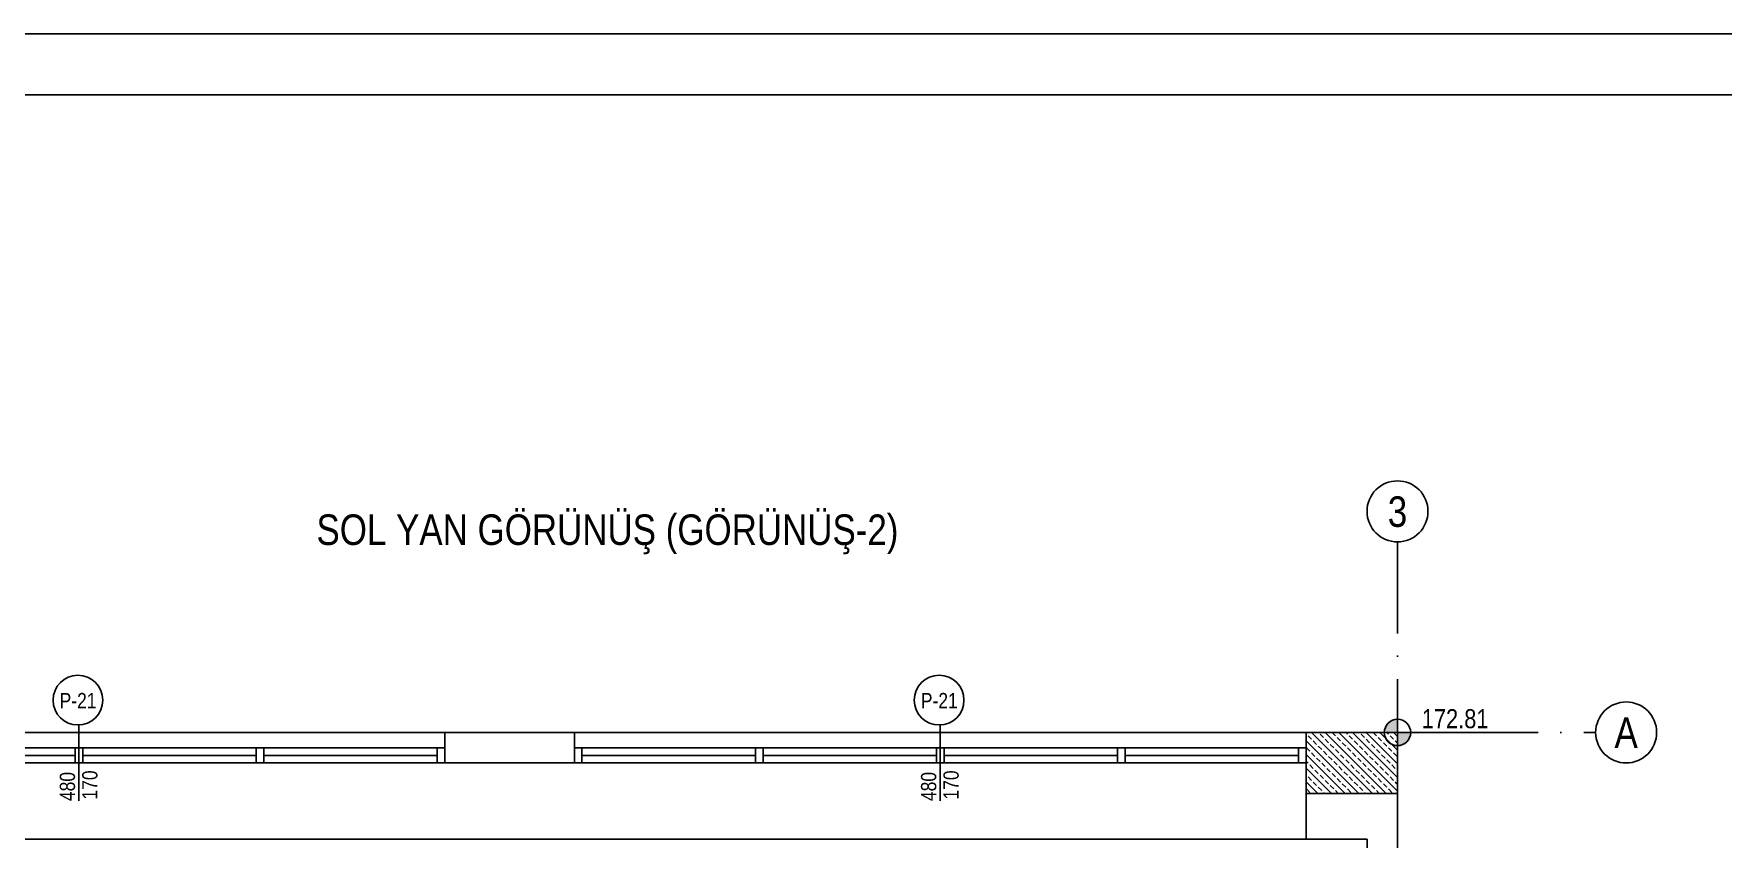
# Model space of a CAD drawing. Header units: millimetres. Extents: x 82776 to 137242, y 11666 to 27998.
# Drawn here: x 98320 to 99429, y 18581 to 19109 of the extents above; entities that cross this region are included whole.
import ezdxf
from ezdxf.enums import TextEntityAlignment as Align

# ---------------------------------------------------------------- set-up
doc = ezdxf.new("R2010")
doc.units = ezdxf.units.MM
doc.linetypes.add('ACAD_ISO10W100', pattern=[18, 12, -3, 0, -3])
doc.layers.add('0_IFC_Area', color=100, linetype='Continuous', plot=False)
for name, color, linetype in [('0_IFC_Elevation_5', 252, 'Continuous'), ('0_IFC_Grid', 14, 'ACAD_ISO10W100'), ('0_IFC_Grid_Text_100', 14, 'Continuous'), ('0_IFC_Hatch_Structure', 251, 'Continuous'), ('0_IFC_Legend_Viewport', 7, 'Continuous'), ('0_IFC_Notation_Level_200', 160, 'Continuous'), ('0_IFC_Notation_Section_50', 10, 'Continuous'), ('0_IFC_Window_Text', 60, 'Continuous'), ('1_IFC_Concrete_Section', 50, 'Continuous'), ('2_IFC_Wall', 130, 'Continuous'), ('3_IFC_Window', 136, 'Continuous'), ('6_IFC_Furniture', 35, 'Continuous')]:
    doc.layers.add(name, color=color, linetype=linetype)
doc.styles.add('ARIAL-NARROW', font='ARIALN.TTF')
doc.styles.add('IFC_TEXT', font='ARIALN.TTF')

# ---------------------------------------------------------------- blocks, each defined once
blk = doc.blocks.new('*U1089')
at = {"layer": '0_IFC_Legend_Viewport', "transparency": 33554687}
blk.add_lwpolyline([(-2626, 2920), (0, 2920), (0, 0), (-2626, 0)], close=True, dxfattribs=at)
at = {"style": 'IFC_TEXT'}
for tag, p in [('PAFTA', (-2140, 17.9)), ('KOT', (-1159.1, 18)), ('OLCEK', (-110.4, 17.9))]:
    blk.add_attdef(tag, p, '', height=35, dxfattribs=at)
blk = doc.blocks.new('*U1126')
blk.add_wipeout([(0, 0), (1045, 0), (1045, -50), (0, -50)]).dxf.layer = '6_IFC_Furniture'
at = {"layer": '6_IFC_Furniture', "transparency": 33554687}
blk.add_lwpolyline([(0, -50), (0, 0), (1045, 0), (1045, -50)], close=True, dxfattribs=at)
blk = doc.blocks.new('C_ZK_PLAN')
at = {"xscale": -1, "rotation": 270}
blk.add_blockref('*U1126', (-680, 695), dxfattribs=at)
at = {"layer": '2_IFC_Wall'}
for points in [[(-20, 650), (-20, 1280), (-70, 1280), (-70, 1300), (-20, 1300), (-20, 1780), (-680, 1780), (-680, 1740), (-730, 1740), (-730, 695)], [(-750, 0), (-750, 1800), (0, 1800), (0, 0)]]:
    blk.add_lwpolyline(points, dxfattribs=at)
blk = doc.blocks.new('C ZK ST')
at = {"layer": '0_IFC_Hatch_Structure', "transparency": 33554687}
h = blk.add_hatch(dxfattribs=at)
h.set_pattern_fill('ANSI33', color=256, angle=90)
h.set_pattern_definition([(135, (-35728.259, 139834.061), (-4.49012806, -4.49012806), []), (135, (-35728.259, 139838.551), (-4.49012806, -4.49012806), [3.175, -1.5875])])
h.paths.add_polyline_path([(-21.4, 237.8), (-21.4, 197.8), (-81.4, 197.8), (-81.4, 237.8)])
at = {"layer": '1_IFC_Concrete_Section'}
blk.add_lwpolyline([(-21.4, 237.8), (-21.4, 197.8), (-81.4, 197.8), (-81.4, 237.8)], close=True, dxfattribs=at)
blk = doc.blocks.new('C_ZK_NET ALAN')
at = {"layer": '0_IFC_Area'}
blk.add_lwpolyline([(650, -70), (695, -70), (695, -20), (1740, -20), (1740, -70), (1780, -70), (1780, -440), (1280, -440), (1280, -730), (695, -730), (695, -710), (650, -710)], close=True, dxfattribs=at)
blk = doc.blocks.new('0_IFC_AXIS_TEXT_100')
at = {"layer": '0_IFC_Grid_Text_100'}
blk.add_circle((0, 1000), 1000, dxfattribs=at)
at = {"layer": '0_IFC_Grid_Text_100', "style": 'IFC_TEXT'}
blk.add_attdef('AXIS_NO', text='', height=1000, dxfattribs=at).set_placement((0, 993), align=Align.MIDDLE_CENTER)
blk = doc.blocks.new('C_AKS')
at = {"layer": '0_IFC_Grid', "ltscale": 5}
for points in [[(0.00009, -1950), (0.00009, 130)], [(-124.99991, 0), (875.00231, 0)]]:
    blk.add_lwpolyline(points, dxfattribs=at)
ref = blk.add_blockref('0_IFC_AXIS_TEXT_100', (20.00009, 150), dxfattribs=dict(xscale=-0.02, yscale=0.02, zscale=0.02, rotation=90))
ref.add_attrib('AXIS_NO', 'A', dxfattribs={"layer": '0_IFC_Grid_Text_100', "height": 20, "rotation": 90, "style": 'IFC_TEXT'}).set_placement((0.14578, 150), align=Align.MIDDLE_CENTER)
ref = blk.add_blockref('0_IFC_AXIS_TEXT_100', (-124.99991, 0), dxfattribs=dict(xscale=-0.02, yscale=0.02, zscale=0.02, rotation=90))
ref.add_attrib('AXIS_NO', '3', dxfattribs={"layer": '0_IFC_Grid_Text_100', "height": 20, "rotation": 90, "style": 'IFC_TEXT'}).set_placement((-144.85422, 0), align=Align.MIDDLE_CENTER)
blk = doc.blocks.new('C_KESIT YERLERI_')
at = {"layer": '0_IFC_Notation_Section_50', "transparency": 33554687, "insert": (-143, 690.8), "char_height": 20, "attachment_point": 1, "rotation": 90, "style": 'IFC_TEXT'}
blk.add_mtext_dynamic_manual_height_columns('SOL YAN GÖRÜNÜŞ (GÖRÜNÜŞ-2)', width=439.524, gutter_width=12.5, heights=[0], dxfattribs=at)
blk = doc.blocks.new('PEN_280X480')
blk.add_wipeout([(-480, 0), (0, 0), (0, 20), (-480, 20)]).dxf.layer = '3_IFC_Window'
at = {"layer": '0_IFC_Elevation_5'}
blk.add_lwpolyline([(-480, 10), (-480, 20), (0, 20), (0, 10)], dxfattribs=at)
at = {"layer": '2_IFC_Wall'}
for points in [[(-480, 0), (-480, 20)], [(0, 0), (0, 20)]]:
    blk.add_lwpolyline(points, dxfattribs=at)
at = {"layer": '3_IFC_Window'}
blk.add_lwpolyline([(-480, 10), (-475, 10), (-475, 0), (-480, 0)], close=True, dxfattribs=at)
for points in [[(-480, 0), (0, 0)], [(-475, 10), (0, 10)], [(-475, 5), (0, 5)]]:
    blk.add_lwpolyline(points, dxfattribs=at)
for points in [[(-361.25, 0), (-356.25, 0), (-356.25, 10), (-361.25, 10)], [(-242.5, 0), (-237.5, 0), (-237.5, 10), (-242.5, 10)], [(-123.75, 0), (-118.75, 0), (-118.75, 10), (-123.75, 10)], [(-5, 0), (0, 0), (0, 10), (-5, 10)]]:
    blk.add_wipeout(points).dxf.layer = '3_IFC_Window'
for points in [[(-361.25, 10), (-356.25, 10), (-356.25, 0), (-361.25, 0)], [(-242.5, 10), (-237.5, 10), (-237.5, 0), (-242.5, 0)], [(-123.75, 10), (-118.75, 10), (-118.75, 0), (-123.75, 0)], [(-5, 10), (0, 10), (0, 0), (-5, 0)]]:
    blk.add_lwpolyline(points, close=True, dxfattribs=at)
blk = doc.blocks.new('*U1494')
at = {"layer": '0_IFC_Window_Text'}
blk.add_lwpolyline([(-32.6, -0.6), (-82.4, -0.6)], dxfattribs=at)
blk.add_circle((-16.3, 0), 16.3, dxfattribs=at)
at = {"layer": '0_IFC_Window_Text', "style": 'ARIAL-NARROW'}
blk.add_attdef('WINDOWTEXT', text='', height=10, rotation=270, dxfattribs=at).set_placement((-21.6, -0.1), align=Align.CENTER)
for tag, p in [('GENISLIK', (-82.5, 1.9)), ('YUKSEKLIK', (-81.5, -12.8))]:
    blk.add_attdef(tag, p, '', height=10, dxfattribs=at)
blk = doc.blocks.new('C_ZK_DOGRAMA')
at = {"rotation": 90}
for p in [(-730, 1740), (-730, 1175)]:
    blk.add_blockref('PEN_280X480', p, dxfattribs=at)
at = {"rotation": 180}
for p in [(-787.5, 1499.3, 425.7), (-787.5, 934.3, 425.7)]:
    blk.add_blockref('*U1494', p, dxfattribs=at).add_auto_attribs({'YUKSEKLIK': '170', 'GENISLIK': '480', 'WINDOWTEXT': 'P-21'})
blk = doc.blocks.new('0_IFC_NOTATION_LEVEL_200')
at = {"layer": '0_IFC_Notation_Level_200'}
h = blk.add_hatch(color=256, dxfattribs=at)
h.dxf.hatch_style = 1
h.paths.add_polyline_path([(0, 0), (0, 576, 0.414214), (-576, 0)])
h.paths.add_polyline_path([(0, -576, 0.414214), (576, 0), (0, 0)])
for p, q in [((0, 960), (0, -960)), ((0, 0), (-960, 0)), ((0, 0), (4154, 0))]:
    blk.add_line(p, q, dxfattribs=at)
blk.add_circle((0, 0), 576, dxfattribs=at)
at = {"layer": '0_IFC_Notation_Level_200', "style": 'IFC_TEXT'}
for tag, p in [('LEVEL_ABOVE', (549, 185)), ('LEVEL_BELOW', (549, -1005))]:
    blk.add_attdef(tag, p, '', height=800, dxfattribs=at)
blk = doc.blocks.new('C KOSE KOTLARI')
ref = blk.add_blockref('0_IFC_NOTATION_LEVEL_200', (1800, 0), dxfattribs=dict(xscale=0.015, yscale=0.015, zscale=0.015))
ref.add_attrib('LEVEL_ABOVE', '172.81', (1815.9, 2.8), dxfattribs={"layer": '0_IFC_Notation_Level_200', "height": 12.5, "rotation": 360, "style": 'IFC_TEXT'})

msp = doc.modelspace()

# ---------------------------------------------------------------- linework, layer by layer
msp.add_lwpolyline([(82776.4, 19109.3), (82776.4, 16109.3), (125837.1, 16109.1), (125837.1, 19109.1)], close=True)

# ---------------------------------------------------------------- block references
msp.add_blockref('*U1089', (99691, 16149.3))

# ---------------------------------------------------------------- next in the draw order: block references
at = {"rotation": 270}
msp.add_blockref('C_ZK_PLAN', (97415, 17901.1), dxfattribs=at)

# ---------------------------------------------------------------- next in the draw order: block references
for name, p in [('C_KESIT YERLERI_', (97815, 18651.1)), ('C_AKS', (99215, 18651.1))]:
    msp.add_blockref(name, p, dxfattribs=at)
for name, p in [('C ZK ST', (99236.4, 18413.3)), ('C_ZK_NET ALAN', (97415, 18651.1))]:
    msp.add_blockref(name, p)

# ---------------------------------------------------------------- next in the draw order: block references
msp.add_blockref('C_ZK_DOGRAMA', (97415, 17901.1), dxfattribs=at)

# ---------------------------------------------------------------- next in the draw order: block references
msp.add_blockref('C_KESIT YERLERI_', (97815, 18651.1), dxfattribs=at)
msp.add_blockref('C KOSE KOTLARI', (97415, 18651.1))

doc.saveas('drawing.dxf')
